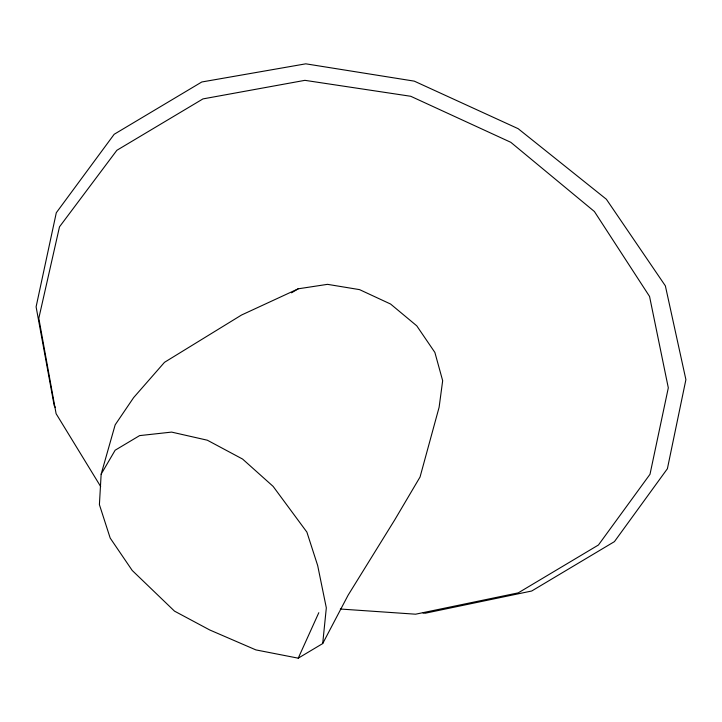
<?xml version="1.0" encoding="UTF-8"?>
<svg xmlns="http://www.w3.org/2000/svg" width="722" height="722" viewBox="0 0 722 722"><rect width="100%" height="100%" fill="white"/><g stroke="black" fill="none" stroke-linecap="round" stroke-linejoin="round"><path stroke-width="1.08" d="M101.152 474.146L99.401 504.624L110.195 538.08L132.234 570.479L174.498 611.128L209.759 629.981L255.877 649.899L298.231 658.175L322.698 643.573L348.103 595.208L394.781 519.795L420.051 477.007L439.12 407.235L442.667 380.702L434.879 352.435L416.756 325.83L390.575 304.034L359.556 289.63L327.499 284.342L298.231 288.809L241.545 315.018L164.499 362.318L133.633 397.605L115.168 424.834L101.152 474.146L115.15 450.212L139.617 435.61L171.601 432.099L207.322 440.203L242.583 459.057L273.124 486.384L306.886 532.105L317.68 565.57L326.326 607.852L322.698 643.573M298.231 658.175L318.808 612.689M291.517 292.816L298.231 288.809M423.065 613.059L425.312 613.204L531.699 591.011L614.422 541.635L667.399 468.713L685.9 379.628L665.368 285.858L606.363 199.236L518.134 128.669L414.257 81.135L305.794 63.825L201.799 81.983L114.166 134.292L56.298 212.746L36.1 306.841L54.195 405.593L55.35 407.524M340.333 609.025L415.583 614.196L518.234 592.87L598.448 544.993L649.999 474.282L668.31 387.849L649.556 296.444L594.396 211.51L510.797 142.306L410.737 96.279L304.919 80.341L202.963 98.905L116.865 150.293L59.493 226.834L38.807 318.267L56.108 413.697L100.683 486.565"/></g></svg>
